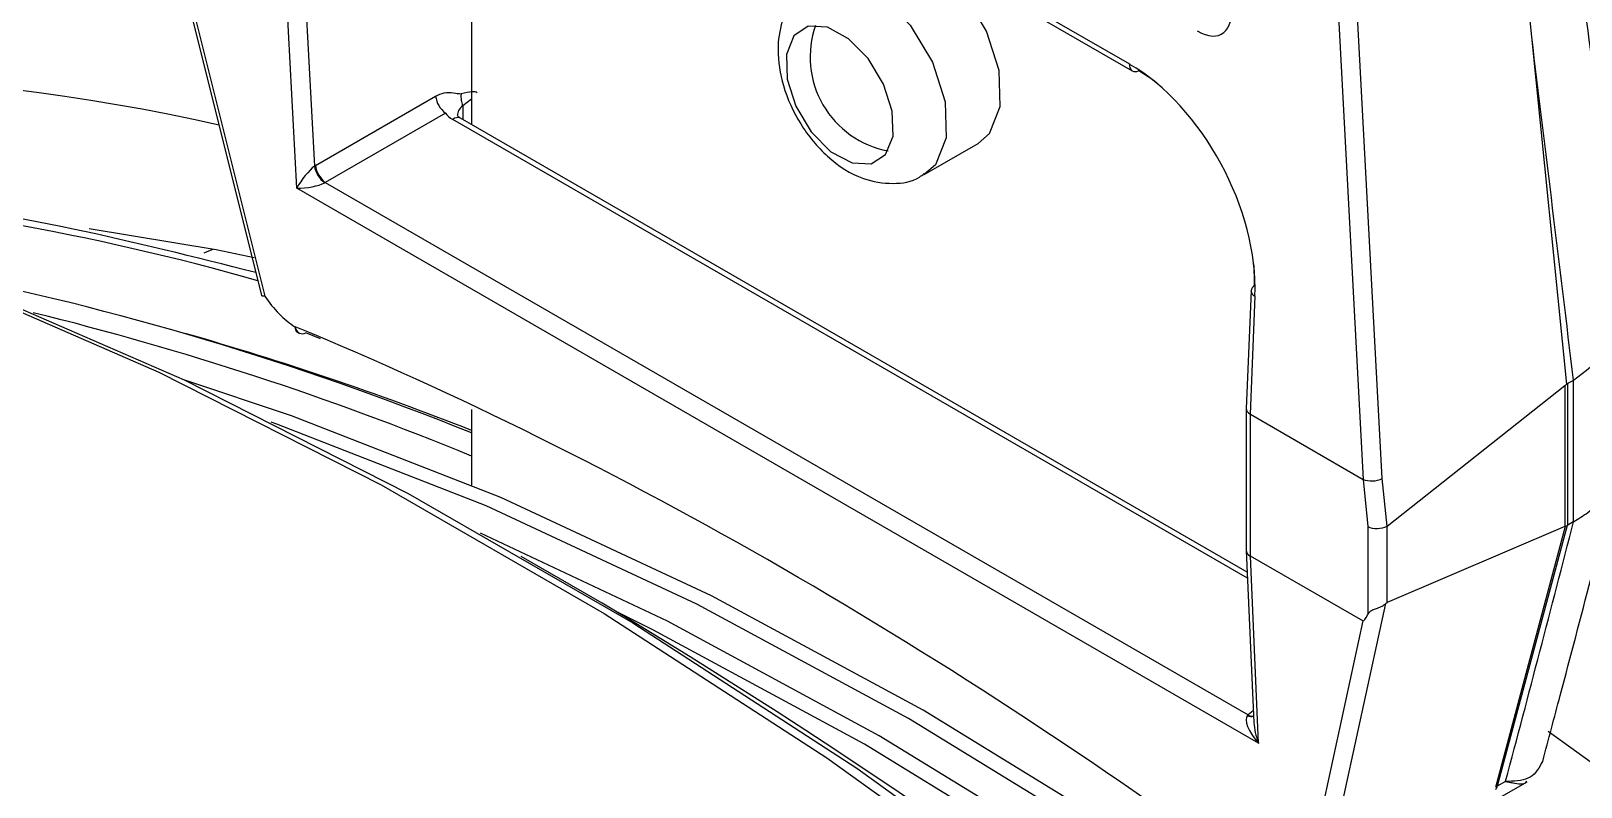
# Model space of a CAD drawing. Extents: x 7 to 135, y 1 to 99.
# Drawn here: x 94.999 to 96.115, y 83.127 to 83.672 of the extents above; entities that cross this region are included whole.
import ezdxf

# ---------------------------------------------------------------- set-up
doc = ezdxf.new("R2010")
doc.units = 0
doc.header["$MEASUREMENT"] = 0
doc.layers.add('OBJECT', color=7, linetype='CONTINUOUS')

msp = doc.modelspace()

# ---------------------------------------------------------------- linework, layer by layer
at = {"layer": 'OBJECT'}
for p, q in [((95.2877, 83.9376), (95.7898, 83.6478)), ((95.2898, 83.9326), (95.7918, 83.6428)), ((95.3161, 83.8315), (95.3161, 83.6041)), ((95.0959, 83.7572), (95.1649, 83.4811)), ((95.1021, 83.7407), (95.1672, 83.4805)), ((95.9388, 83.7112), (95.9582, 83.3486)), ((95.9719, 83.3492), (95.9525, 83.7116)), ((95.1902, 83.5583), (95.1831, 83.6939)), ((95.1966, 83.6938), (95.2029, 83.5742)), ((96.0794, 83.6673), (96.1045, 83.4172)), ((95.2037, 83.5747), (95.2902, 83.6246)), ((95.3161, 83.6225), (95.3097, 83.6177)), ((95.3097, 83.6177), (95.3097, 83.6078)), ((95.2973, 83.6124), (95.2107, 83.5625)), ((95.8748, 83.2775), (95.3025, 83.6078)), ((95.8746, 83.2817), (95.3082, 83.6087)), ((95.6421, 83.5681), (95.681, 83.5906)), ((95.8828, 83.1585), (95.1902, 83.5583)), ((95.2107, 83.5625), (95.8752, 83.1789)), ((95.8774, 83.4845), (95.8739, 83.3996)), ((95.8769, 83.3955), (95.8803, 83.4805)), ((95.2072, 83.4497), (95.1967, 83.4542)), ((95.9755, 83.315), (96.1034, 83.4163)), ((96.1034, 83.4163), (96.1034, 83.3146)), ((96.1056, 83.4178), (96.1093, 83.4199)), ((96.1056, 83.3157), (96.1056, 83.4178)), ((96.1093, 83.4199), (96.1093, 83.3179)), ((95.3161, 83.399), (95.3161, 83.3444)), ((95.8739, 83.3995), (95.8739, 83.2976)), ((95.8769, 83.3955), (95.9582, 83.3486)), ((95.8769, 83.2934), (95.8769, 83.3955)), ((95.9582, 83.3486), (95.9616, 83.3146)), ((95.9753, 83.3149), (95.9719, 83.3492)), ((95.9616, 83.3146), (95.9616, 83.2513)), ((95.9755, 83.2598), (95.9755, 83.315)), ((96.1034, 83.3146), (95.9755, 83.2598)), ((96.0536, 83.127), (96.1039, 83.3148)), ((96.1051, 83.3154), (96.0547, 83.1277)), ((96.1039, 83.3148), (96.1051, 83.3154)), ((96.1093, 83.3179), (96.1056, 83.3157)), ((95.41, 83.2594), (95.3517, 83.293)), ((95.8739, 83.2974), (95.8794, 83.1734)), ((95.9578, 83.2467), (95.8769, 83.2934)), ((95.8828, 83.1585), (95.8769, 83.2934)), ((95.9294, 83.0518), (95.9744, 83.2591)), ((95.9578, 83.2467), (95.9149, 83.0489)), ((95.879, 83.182), (95.8752, 83.1789)), ((96.0432, 83.1117), (96.0763, 83.1308)), ((96.0607, 83.1311), (96.0547, 83.1277))]:
    msp.add_line(p, q, dxfattribs=at)
at = {"layer": 'OBJECT', "flags": 128}
for points in [[(95.6869, 83.6715), (95.6708, 83.6982), (95.6501, 83.7191), (95.628, 83.7309), (95.608, 83.7319), (95.601, 83.7291)], [(95.5617, 83.7065), (95.5691, 83.7095), (95.5891, 83.7085), (95.6112, 83.6966), (95.6319, 83.6757), (95.648, 83.649)], [(95.5496, 83.6173), (95.5607, 83.599), (95.5749, 83.5846), (95.5901, 83.5765), (95.6039, 83.5758), (95.6142, 83.5826), (95.6196, 83.5959), (95.619, 83.6137), (95.6127, 83.6333), (95.6017, 83.6517), (95.5874, 83.666), (95.5723, 83.6742), (95.5585, 83.6749), (95.5481, 83.6681), (95.5428, 83.6547), (95.5433, 83.6369), (95.5496, 83.6173)], [(95.681, 83.5906), (95.6891, 83.5977), (95.6968, 83.6171), (95.6961, 83.643), (95.6869, 83.6715)], [(94.0271, 83.6519), (94.1688, 83.6572), (94.3149, 83.6499), (94.4647, 83.63), (94.6178, 83.5974), (94.7736, 83.5524), (94.9314, 83.4952), (95.0908, 83.4258), (95.251, 83.3446), (95.4116, 83.252), (95.5718, 83.1481), (95.7312, 83.0335), (95.889, 82.9085), (96.0448, 82.7737), (96.1979, 82.6295), (96.3477, 82.4764), (96.4937, 82.3151), (96.6354, 82.1461)], [(95.648, 83.649), (95.6572, 83.6206), (95.6579, 83.5946), (95.6502, 83.5752), (95.6423, 83.5683)], [(94.7647, 83.5553), (94.7897, 83.5473), (94.9487, 83.4899), (95.1091, 83.4202), (95.2705, 83.3385), (95.4321, 83.2452), (95.5935, 83.1405), (95.7539, 83.025), (95.9128, 82.899), (96.0696, 82.763), (96.2237, 82.6175), (96.3745, 82.4631), (96.5214, 82.3003), (96.6638, 82.1299)], [(95.0408, 83.5293), (95.1322, 83.5141), (95.1596, 83.5085)], [(95.1234, 83.5118), (95.1268, 83.5132), (95.1299, 83.5145)], [(96.8859, 82.0595), (96.8093, 82.1556), (96.6739, 82.315), (96.5344, 82.4666), (96.3912, 82.6099), (96.2449, 82.7443), (96.0962, 82.8693), (95.9456, 82.9842), (95.7938, 83.0887), (95.6413, 83.1824), (95.4889, 83.2648), (95.3371, 83.3355), (95.1865, 83.3944), (95.1088, 83.4203)], [(96.858, 82.0756), (96.7987, 82.1495), (96.6634, 82.3089), (96.5238, 82.4605), (96.3806, 82.6039), (96.2344, 82.7383), (96.0857, 82.8632), (95.9351, 82.9781), (95.7833, 83.0827), (95.6308, 83.1763), (95.4784, 83.2587), (95.3265, 83.3295), (95.1759, 83.3884), (95.1717, 83.3899)], [(96.8007, 82.1087), (96.7775, 82.1373), (96.6422, 82.2966), (96.5026, 82.4483), (96.3594, 82.5916), (96.2132, 82.726), (96.0644, 82.8509), (95.9139, 82.9659), (95.762, 83.0704), (95.6096, 83.164), (95.4571, 83.2464), (95.3224, 83.3098)], [(96.7717, 82.1254), (96.767, 82.1312), (96.6316, 82.2905), (96.4921, 82.4422), (96.3489, 82.5855), (96.2026, 82.7199), (96.0539, 82.8449), (95.9033, 82.9598), (95.7515, 83.0643), (95.5991, 83.158), (95.4466, 83.2403), (95.4201, 83.2535)]]:
    msp.add_lwpolyline(points, dxfattribs=at)
at = {"layer": 'OBJECT'}
for centre, radius, start, end in [((95.6288, 83.6528), 0.0689, 160.733, 259.2616), ((95.7948, 83.6469), 0.00506, 169.9835, 234.7149), ((94.8054, 82.1364), 1.5038, 77.3696, 100.2766), ((95.7939, 83.6469), 0.00463, 243.9303, 300.5151), ((95.3084, 83.627), 0.0184, 187.469, 232.5306), ((95.3221, 83.6242), 0.0137, 171.4744, 190.4699), ((95.2977, 83.6166), 0.012, 5.44, 25.0894), ((95.306, 83.604), 0.00516, 65.4726, 132.3754), ((95.2222, 83.5779), 0.0197, 190.9936, 232.7895), ((95.2219, 83.5771), 0.0184, 187.4765, 232.524), ((94.6637, 81.7372), 1.8239, 74.1367, 85.8038), ((94.5028, 81.3679), 2.1721, 68.0132, 78.7199), ((95.8816, 83.484), 0.00424, 116.3468, 173.2651), ((95.882, 83.4848), 0.00467, 183.4929, 248.265), ((94.4667, 81.3024), 2.231, 67.6226, 76.1622), ((95.1933, 83.4581), 0.00438, 174.216, 232.5115), ((95.1948, 83.4591), 0.00587, 185.252, 243.6976), ((94.4817, 81.2567), 2.285, 68.582, 74.0508), ((95.196, 83.463), 0.01, 237.5368, 247.562), ((95.194, 83.4588), 0.00531, 249.5816, 299.6885), ((93.0412, 79.3048), 4.6098, 39.431, 59.0781), ((95.8779, 83.184), 0.00619, 240.2764, 281.9158), ((95.8783, 83.1848), 0.00673, 241.8493, 277.2435), ((93.328, 79.2974), 4.755, 34.854, 54.4687), ((96.0428, 83.1483), 0.0239, 296.8468, 299.9675)]:
    msp.add_arc(centre, radius, start, end, dxfattribs=at)
for centre, major_axis, ratio, start_param, end_param in [((95.8301, 83.7175), (-0.0259, 0.0483), 0.443439, 2.520069, 3.931595), ((94.995, 79.0927), (-1.5893, 16.547), 0.094708, 4.96788, 4.983392), ((95.7844, 83.5349), (-0.0623, 0.1198), 0.60894, 3.957684, 5.520884), ((95.7915, 83.5386), (-0.0574, 0.1112), 0.603746, 5.370974, 5.522499), ((95.2105, 83.5622), (0.1099, 0.0644), 0.111287, 0.033531, 0.407542), ((95.3208, 83.612), (0.0149, 0.0022), 0.653323, 2.311991, 3.041267), ((95.3202, 83.6198), (0.025, 0.0021), 0.625176, 3.497121, 3.875055), ((95.1973, 83.5628), (0.009, 0.0124), 0.233872, 0.620161, 2.103819), ((95.205, 83.5591), (0.0114, 0.0165), 0.62527, 0.924529, 0.978609), ((95.1973, 83.5628), (0.0154, 0.002), 0.262149, 4.20155, 5.685209), ((95.2114, 83.5546), (0.00655, 0.00768), 0.666013, 0.9947, 1.04878), ((95.7915, 83.5386), (-0.0574, 0.1112), 0.603746, 3.959299, 4.106767), ((95.1889, 83.4971), (-0.0269, 0.0422), 0.545295, 1.616102, 2.277933), ((95.6697, 80.6014), (-1.8185, 2.8489), 0.545295, 5.325383, 5.621715), ((96.0208, 84.2654), (-0.0762, 0.8519), 0.108827, 3.212847, 3.225936), ((96.0208, 84.2648), (-0.0807, 0.8484), 0.104683, 3.176312, 3.189403), ((96.0244, 84.2669), (-0.0807, 0.8484), 0.104683, 3.189403, 3.192744), ((95.8839, 83.3994), (0.01, -0.0002), 0.560564, 3.130229, 3.938354), ((95.9652, 83.3524), (0.00997, 0.00077), 0.488179, 3.890606, 5.402688), ((95.9488, 83.5168), (-0.0096, 0.1683), 0.040833, 3.114829, 3.121183), ((95.9686, 83.3187), (0.01, 0.0005), 0.541019, 3.899966, 5.418402), ((95.9686, 83.3858), (-0.0063, 0.071), 0.108827, 3.186667, 3.212847), ((94.5783, 82.2202), (1.7697, 5.6286), 0.198355, 4.936908, 4.970599), ((96.0208, 82.9988), (0.0972, 0.3173), 0.221629, 0.178923, 0.18544), ((96.0208, 82.999), (0.1011, 0.3198), 0.201902, 0.217224, 0.223734), ((96.0244, 83.0012), (0.1011, 0.3198), 0.201902, 0.213019, 0.217224), ((95.8839, 83.2977), (0.01, 0.00022), 0.594123, 3.128475, 3.913873), ((95.9686, 83.2335), (0.0081, 0.0264), 0.221629, 0.18544, 0.326042), ((95.9923, 83.3775), (0.0344, 0.1308), 0.060229, 3.125134, 3.425803), ((95.8899, 83.163), (-0.0149, 0.0157), 0.380974, 0.013228, 1.496887), ((95.8757, 83.1712), (0.00387, 0.00929), 0.470171, 0.81146, 0.86554), ((95.8899, 83.163), (-0.0071, 0.0202), 0.382697, 0.901278, 1.66057), ((95.6111, 82.9315), (0.4436, 0.1981), 0.067913, 6.175461, 6.228125)]:
    msp.add_ellipse(centre, major_axis=major_axis, ratio=ratio, start_param=start_param, end_param=end_param, dxfattribs=at)
for points, knots in [([(96.0113, 84.2761), (96.0119, 84.2712), (96.0148, 84.2467), (96.0268, 84.1441), (96.0497, 83.9465), (96.0688, 83.7676), (96.0794, 83.6673)], [0, 0, 0, 0, 0.024147, 0.120738, 0.507103, 1, 1, 1, 1]), ([(95.1206, 83.9883), (95.1201, 83.988), (94.899, 83.8708), (94.6823, 83.7457), (94.4662, 83.6209)], [0, 0, 0, 0, 0.002443, 1, 1, 1, 1]), ([(95.1166, 83.962), (95.0949, 83.9502), (95.0091, 83.9034), (94.8599, 83.8201), (94.6759, 83.7165), (94.5561, 83.6477), (94.4998, 83.6153)], [0, 0, 0, 0, 0.104459, 0.414475, 0.72449, 1, 1, 1, 1]), ([(96.1441, 83.474), (96.1356, 83.5443), (96.1215, 83.6613), (96.1069, 83.778), (96.101, 83.8246)], [0, 0, 0, 0, 0.600829, 1, 1, 1, 1]), ([(95.5618, 83.7058), (95.557, 83.7025), (95.5471, 83.6956), (95.5387, 83.6781), (95.5356, 83.6568), (95.5396, 83.6312), (95.552, 83.6038), (95.5721, 83.5795), (95.5955, 83.5644), (95.6186, 83.5608), (95.6348, 83.5629), (95.6409, 83.568), (95.6421, 83.569)], [0, 0, 0, 0, 0.081426, 0.170506, 0.267606, 0.384419, 0.513463, 0.643788, 0.782754, 0.88613, 0.978582, 1, 1, 1, 1]), ([(95.2902, 83.6246), (95.2923, 83.6256), (95.2969, 83.6278), (95.3028, 83.627), (95.3067, 83.6265), (95.3085, 83.6262)], [0, 0, 0, 0, 0.30542, 0.682491, 1, 1, 1, 1]), ([(95.3082, 83.6087), (95.3074, 83.6092), (95.3059, 83.6103), (95.3058, 83.6108), (95.3058, 83.6108), (95.3058, 83.6108)], [0, 0, 0, 0, 0.429281, 0.884315, 1, 1, 1, 1]), ([(95.1608, 83.4975), (95.1167, 83.5086), (95.026, 83.5315), (94.9083, 83.5509), (94.836, 83.5556), (94.8083, 83.5574)], [0, 0, 0, 0, 0.367419, 0.7573134, 1, 1, 1, 1]), ([(95.1672, 83.4805), (95.1671, 83.4805), (95.1668, 83.4805), (95.1659, 83.4804), (95.165, 83.4806), (95.165, 83.481), (95.165, 83.4811)], [0, 0, 0, 0, 0.024857, 0.292665, 0.805262, 1, 1, 1, 1]), ([(96.1096, 83.4201), (96.118, 83.4264), (96.1348, 83.4389), (96.1454, 83.4583), (96.1432, 83.4698), (96.1425, 83.4738)], [0, 0, 0, 0, 0.396024, 0.792039, 1, 1, 1, 1]), ([(96.1096, 83.3181), (96.1131, 83.3202), (96.1257, 83.328), (96.1409, 83.345), (96.1431, 83.3611), (96.1441, 83.3688)], [0, 0, 0, 0, 0.165875, 0.59765, 1, 1, 1, 1]), ([(96.0874, 83.1455), (96.0916, 83.1613), (96.1109, 83.2337), (96.1296, 83.3058), (96.1442, 83.3621)], [0, 0, 0, 0, 0.21798, 1, 1, 1, 1]), ([(95.9616, 83.2513), (95.9621, 83.2522), (95.9631, 83.2538), (95.9661, 83.2551), (95.9694, 83.2562), (95.9723, 83.2575), (95.9738, 83.2587), (95.9744, 83.2591)], [0, 0, 0, 0, 0.281493, 0.477144, 0.672465, 0.878443, 1, 1, 1, 1]), ([(96.0873, 83.1455), (96.0849, 83.1411), (96.0804, 83.1326), (96.0684, 83.1311), (96.0614, 83.1311), (96.0608, 83.1311), (96.0607, 83.1311)], [0, 0, 0, 0, 0.499316, 0.956983, 0.994826, 1, 1, 1, 1]), ([(96.0607, 83.1311), (96.0608, 83.1311), (96.0614, 83.1309), (96.0632, 83.1305), (96.0688, 83.1295), (96.0744, 83.1285), (96.0758, 83.1311), (96.076, 83.1315)], [0, 0, 0, 0, 0.008534, 0.081508, 0.262215, 0.889185, 1, 1, 1, 1])]:
    msp.add_open_spline(points, degree=3, knots=knots, dxfattribs=at)

doc.saveas('drawing.dxf')
